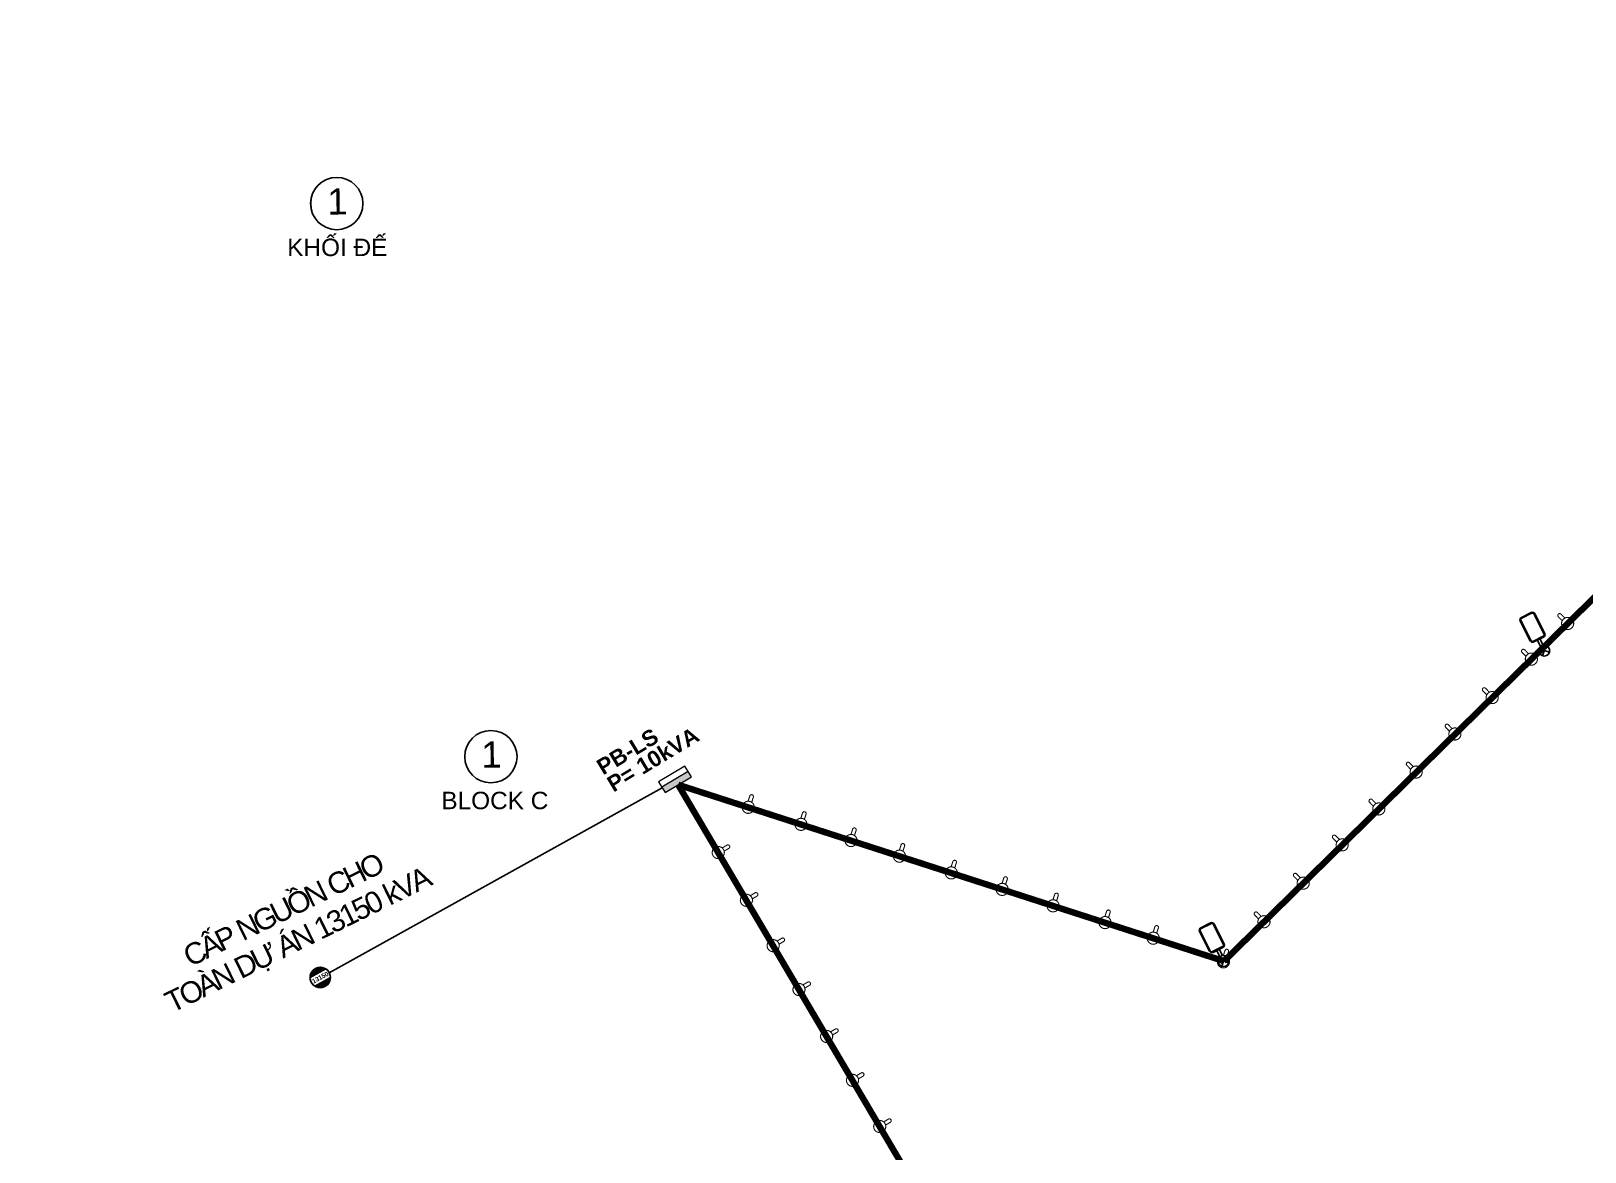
# Model space of a CAD drawing. Header units: inches. Extents: x 245672 to 1592568, y 1207716 to 2415717.
# Drawn here: x 612630.7 to 612703.8, y 1207769.2 to 1207821.9 of the extents above; entities that cross this region are included whole.
import ezdxf
from ezdxf.enums import TextEntityAlignment as Align

# ---------------------------------------------------------------- set-up
doc = ezdxf.new("R2010")
doc.units = ezdxf.units.IN
doc.header["$MEASUREMENT"] = 0
doc.set_wipeout_variables(frame=1)
for name, pattern in [('ACAD_ISO02W100', [15, 12, -3]), ('DASHED', [0.75, 0.5, -0.25]), ('DIVIDE', [1.25, 0.5, -0.25, 0, -0.25, 0, -0.25])]:
    doc.linetypes.add(name, pattern=pattern)
for name, color, linetype in [('02-TEXT', 7, 'Continuous'), ('E-LIGHT', 160, 'Continuous'), ('TAD - TEXT', 7, 'Continuous'), ('TT.TAD - LANDMARK', 6, 'Continuous')]:
    doc.layers.add(name, color=color, linetype=linetype)
for name, color, linetype, lineweight in [('E-04', 252, '04DH', 5), ('E-TEXT', 172, 'Continuous', 15), ('Electrical Light', 160, 'ACAD_ISO02W100', 18)]:
    doc.layers.add(name, color=color, linetype=linetype, lineweight=lineweight)
doc.styles.add('arial', font='arial.ttf')
doc.styles.add('VNIHC', font='')
doc.styles.add('VNIHCB', font='')
doc.styles.add('XR KHUNG 4TO A0 NOI DAI$0$Khung ten 25062008$0$arial', font='arialbd.ttf', dxfattribs={"height": 2.5})
doc.styles.get('VNIHC').set_extended_font_data('VNI-Helve-Condense')
doc.styles.get('VNIHCB').set_extended_font_data('VNI-Helve-Condense', bold=True)
doc.linetypes.add('04DH', pattern='A,15.184282,-3.785163,0.245393,-3.754607,0.245393,-3.785163,15.184282,-3.88722,["0,4kV",VNIHC,S=6,R=0,X=0,Y=-3],-22.15922', length=68.230723)

# ---------------------------------------------------------------- blocks, each defined once
blk = doc.blocks.new('TEN HANG MUC')
at = {"color": 6}
blk.add_wipeout([(2345, 1911), (1660, 2528), (786, 2917), (19, 3016), (-923, 2865), (-1651, 2509), (-2252, 1976), (-2569, 1533), (-2837, 936), (-2949, 453), (-2970, -243), (-2929, -539), (-2770, -1090), (-2597, -1452), (-2206, -1997), (-1798, -2371), (-1275, -2690), (-877, -2847), (-443, -2948), (19, -2984), (679, -2910), (1121, -2774), (1620, -2521), (2070, -2173), (2418, -1785), (2615, -1487), (2815, -1069), (2950, -625), (3019, 16), (2939, 706), (2780, 1190), (2523, 1668)], dxfattribs=at).dxf.layer = '02-TEXT'
at = {"layer": '02-TEXT', "color": 6}
blk.add_circle((19, 16), 3000, dxfattribs=at)
at = {"layer": '02-TEXT', "color": 6, "linetype": 'Continuous', "style": 'arial'}
blk.add_attdef('A', text='', height=3000, dxfattribs=at).set_placement((100, -1243), align=Align.CENTER)
blk = doc.blocks.new('KHOI XD1')
at = {"layer": 'TT.TAD - LANDMARK', "linetype": 'Continuous', "xscale": 0.0004103999999999999, "yscale": 0.0004103999999999999, "zscale": 0.0004103999999999999, "rotation": 0.8617172174704556}
for p in [(614072.859, 1204821.674), (614080.113, 1204795.656)]:
    blk.add_blockref('TEN HANG MUC', p, dxfattribs=at).add_auto_attribs({'A': '1'})
at = {"layer": 'TAD - TEXT', "linetype": 'Continuous', "ltscale": 5, "style": 'arial'}
blk.add_text('BLOCK C', height=0.8208, dxfattribs=at).set_placement((614077.791, 1204793.191))
blk.add_text('KHỐI ĐẾ', height=0.8208, dxfattribs=at).set_placement((614070.537, 1204819.209))
blk = doc.blocks.new('TU DIEN HA THE')
blk.add_hatch(color=256).paths.add_polyline_path([(3.52, -1.45), (3.52, 0), (-3.52, 0), (-3.52, -1.45)])
blk.add_line((-3.52, 0), (3.52, 0))
blk.add_lwpolyline([(-3.52, 1.45), (3.52, 1.45), (3.52, -1.45), (-3.52, -1.45)], close=True)
blk = doc.blocks.new('LOAD')
at = {"ltscale": 0.6}
blk.add_wipeout([(13.2, 0), (13.1, 1.3), (13, 2.6), (12.6, 3.8), (12.2, 5.1), (11.7, 6.2), (11, 7.3), (10.2, 8.4), (9.3, 9.3), (8.4, 10.2), (7.3, 11), (6.2, 11.7), (5.1, 12.2), (3.8, 12.6), (2.6, 13), (1.3, 13.1), (0, 13.2), (-1.3, 13.1), (-2.6, 13), (-3.8, 12.6), (-5.1, 12.2), (-6.2, 11.7), (-7.3, 11), (-8.4, 10.2), (-9.3, 9.3), (-10.2, 8.4), (-11, 7.3), (-11.7, 6.2), (-12.2, 5.1), (-12.6, 3.8), (-13, 2.6), (-13.1, 1.3), (-13.2, 0), (-13.1, -1.3), (-13, -2.6), (-12.6, -3.8), (-12.2, -5.1), (-11.7, -6.2), (-11, -7.3), (-10.2, -8.4), (-9.3, -9.3), (-8.4, -10.2), (-7.3, -11), (-6.2, -11.7), (-5.1, -12.2), (-3.8, -12.6), (-2.6, -13), (-1.3, -13.1), (0, -13.2), (1.3, -13.1), (2.6, -13), (3.8, -12.6), (5.1, -12.2), (6.2, -11.7), (7.3, -11), (8.4, -10.2), (9.3, -9.3), (10.2, -8.4), (11, -7.3), (11.7, -6.2), (12.2, -5.1), (12.6, -3.8), (13, -2.6), (13.1, -1.3)], dxfattribs=at).dxf.layer = 'E-TEXT'
at = {"layer": 'E-TEXT', "color": 7, "lineweight": 25, "ltscale": 10}
for p, q in [((-11.6, 6.3), (11.6, 6.3)), ((-10.5, 8), (10.5, 8)), ((-9, 9.6), (9, 9.6)), ((-6.8, 11.3), (6.8, 11.3)), ((-11.6, -6.3), (11.6, -6.3)), ((-10.5, -8), (10.5, -8)), ((-9, -9.6), (9, -9.6)), ((-6.8, -11.3), (6.8, -11.3))]:
    blk.add_line(p, q, dxfattribs=at)
at = {"layer": 'E-TEXT', "ltscale": 0.6}
blk.add_lwpolyline([(13.2, 0), (13.1, 1.3), (13, 2.6), (12.6, 3.8), (12.2, 5.1), (11.7, 6.2), (11, 7.3), (10.2, 8.4), (9.3, 9.3), (8.4, 10.2), (7.3, 11), (6.2, 11.7), (5.1, 12.2), (3.8, 12.6), (2.6, 13), (1.3, 13.1), (0, 13.2), (-1.3, 13.1), (-2.6, 13), (-3.8, 12.6), (-5.1, 12.2), (-6.2, 11.7), (-7.3, 11), (-8.4, 10.2), (-9.3, 9.3), (-10.2, 8.4), (-11, 7.3), (-11.7, 6.2), (-12.2, 5.1), (-12.6, 3.8), (-13, 2.6), (-13.1, 1.3), (-13.2, 0), (-13.1, -1.3), (-13, -2.6), (-12.6, -3.8), (-12.2, -5.1), (-11.7, -6.2), (-11, -7.3), (-10.2, -8.4), (-9.3, -9.3), (-8.4, -10.2), (-7.3, -11), (-6.2, -11.7), (-5.1, -12.2), (-3.8, -12.6), (-2.6, -13), (-1.3, -13.1), (0, -13.2), (1.3, -13.1), (2.6, -13), (3.8, -12.6), (5.1, -12.2), (6.2, -11.7), (7.3, -11), (8.4, -10.2), (9.3, -9.3), (10.2, -8.4), (11, -7.3), (11.7, -6.2), (12.2, -5.1), (12.6, -3.8), (13, -2.6), (13.1, -1.3)], close=True, dxfattribs=at)
at = {"layer": 'E-TEXT', "color": 7, "lineweight": 25, "ltscale": 10}
blk.add_circle((0, 0), 13.2, dxfattribs=at)
at = {"layer": 'E-TEXT', "ltscale": 20, "style": 'VNIHCB'}
blk.add_attdef('00', text='', height=6, dxfattribs=at).set_placement((0, 0), align=Align.MIDDLE_CENTER)
blk = doc.blocks.new('ĐÈN 1 PHÍA')
at = {"color": 1, "const_width": 0.1}
blk.add_lwpolyline([(0.27, -0.5, 8.419148), (0.01, -0.56, 0.118777)], format="xyb", close=True, dxfattribs=at)
blk.add_lwpolyline([(-0.17, 0.53), (-0.17, 1.07, -1), (0.18, 1.07), (0.18, 0.53)], format="xyb", dxfattribs=at)
blk = doc.blocks.new('s250')
at = {"layer": 'E-LIGHT', "color": 10}
for p, q in [((-0.71, 0.71), (0.71, -0.71)), ((-0.71, -0.71), (0.71, 0.71)), ((0.97, 0.25), (2.26, 0.25)), ((0.97, -0.25), (2.26, -0.25))]:
    blk.add_line(p, q, dxfattribs=at)
for points in [[(7.26, -1), (7.26, 1, 0.414214), (6.76, 1.5), (2.76, 1.5, 0.414214), (2.26, 1), (2.26, -1, 0.414214), (2.76, -1.5), (6.76, -1.5, 0.414214)], [(7.1, -1), (7.1, 1, 0.414214), (6.76, 1.34), (2.76, 1.34, 0.414214), (2.42, 1), (2.42, -1, 0.414214), (2.76, -1.34), (6.76, -1.34, 0.414214)]]:
    blk.add_lwpolyline(points, format="xyb", close=True, dxfattribs=at)
blk.add_circle((0, 0), 1, dxfattribs=at)
blk = doc.blocks.new('HTCT CHIEU SANG')
at = {"color": 1, "linetype": 'DIVIDE', "ltscale": 2, "const_width": 0.3, "elevation": 0}
blk.add_lwpolyline([(613903.523, 1204795.561), (613883.979, 1204776.942)], dxfattribs=at)
for p, xscale, yscale, zscale, rotation in [((613897.284, 1204817.346, 0), 0.4999999999999999, 0.4999999999999999, 0.4999999999999999, 105.8451871968752), ((613897.943, 1204815.046, 0), 0.4999999999999999, 0.4999999999999999, 0.4999999999999999, 105.8451871968752), ((613898.654, 1204812.563, 0), 0.4999999999999999, 0.4999999999999999, 0.4999999999999999, 105.8451871968752), ((613899.322, 1204810.204, 0), 0.4999999999999999, 0.4999999999999999, 0.4999999999999999, 105.8451871968752), ((613900.026, 1204807.745, 0), 0.4999999999999999, 0.4999999999999999, 0.4999999999999999, 105.8451871968752), ((613900.713, 1204805.374, 0), 0.4999999999999999, 0.4999999999999999, 0.4999999999999999, 105.8451871968752), ((613901.377, 1204803.054, 0), 0.4999999999999999, 0.4999999999999999, 0.4999999999999999, 105.8451871968752), ((613902.085, 1204800.583, 0), 0.4999999999999999, 0.4999999999999999, 0.4999999999999999, 105.8451871968752), ((613902.798, 1204798.093, 0), 0.4999999999999999, 0.4999999999999999, 0.4999999999999999, 105.8451871968752), ((613903.538, 1204795.512, 0), 0.4999999999999999, 0.4999999999999999, 0.4999999999999999, 43.60411910937078), ((613900.984, 1204793.142, 0), 0.4999999999999999, 0.4999999999999999, 0.4999999999999999, 43.60411910937078), ((613899.257, 1204791.497, 0), 0.4999999999999999, 0.4999999999999999, 0.4999999999999999, 43.60411910937078), ((613897.397, 1204789.725, 0), 0.4999999999999999, 0.4999999999999999, 0.4999999999999999, 43.60411910937078), ((613895.574, 1204787.988, 0), 0.4999999999999999, 0.4999999999999999, 0.4999999999999999, 43.60411910937078), ((613893.751, 1204786.251, 0), 0.4999999999999999, 0.4999999999999999, 0.4999999999999999, 43.60411910937078), ((613891.896, 1204784.484, 0), 0.4999999999999999, 0.4999999999999999, 0.4999999999999999, 43.60411910937078), ((613890.162, 1204782.832, 0), 0.4999999999999999, 0.4999999999999999, 0.4999999999999999, 43.60411910937078), ((613888.368, 1204781.123, 0), 0.4999999999999999, 0.4999999999999999, 0.4999999999999999, 43.60411910937078), ((613886.481, 1204779.326, 0), 0.4999999999999999, 0.4999999999999999, 0.4999999999999999, 43.60411910937078), ((613897.709, 1204777.431, 0), 0.4999999999999998, 0.4999999999999998, 0.4999999999999998, 2.033869359119873), ((613900.104, 1204777.517, 0), 0.4999999999999998, 0.4999999999999998, 0.4999999999999998, 2.033869359119873), ((613902.624, 1204777.606, 0), 0.4999999999999998, 0.4999999999999998, 0.4999999999999998, 2.033869359119873), ((613887.674, 1204777.074, 0), 0.4999999999999998, 0.4999999999999998, 0.4999999999999998, 2.033869359119873), ((613890.279, 1204777.167, 0), 0.4999999999999998, 0.4999999999999998, 0.4999999999999998, 2.033869359119873), ((613892.755, 1204777.255, 0), 0.4999999999999998, 0.4999999999999998, 0.4999999999999998, 2.033869359119873), ((613895.148, 1204777.34, 0), 0.4999999999999998, 0.4999999999999998, 0.4999999999999998, 2.033869359119873)]:
    blk.add_blockref('ĐÈN 1 PHÍA', p, dxfattribs=dict(xscale=xscale, yscale=yscale, zscale=zscale, rotation=rotation))
at = {"layer": 'E-04', "xscale": 0.03627312872209982, "yscale": 0.03627312872209982, "zscale": 0.03627312872209982, "rotation": 89.95948672904827}
blk.add_blockref('LOAD', (613883.912, 1204757.814), dxfattribs=at).add_auto_attribs({'00': '13150'})
at = {"layer": 'E-LIGHT', "color": 10, "linetype": 'DASHED', "ltscale": 5, "xscale": 0.2582360392576085, "yscale": 0.2582360392576085, "zscale": 0.2582360392576085, "rotation": 178.1670830562977}
for p in [(613897.872, 1204815.775, 0), (613903.506, 1204795.545, 0)]:
    blk.add_blockref('s250', p, dxfattribs=at)
at = {"layer": 'Electrical Light', "color": 170, "ltscale": 5, "xscale": -0.2053229782631098, "yscale": 0.2053229783110149, "zscale": 0.2053229782642728, "rotation": 92.37491748174172}
blk.add_blockref('TU DIEN HA THE', (613883.682, 1204776.93, 0), dxfattribs=at)
at = {"layer": 'E-04', "linetype": '04DH', "insert": (613879.774, 1204757.772), "char_height": 1, "width": 15.93974, "attachment_point": 2, "rotation": 87.73194, "line_spacing_factor": 0.936439, "style": 'arial'}
blk.add_mtext('\\pt6.96,13.92,20.88,27.84,34.8,41.76,48.72,55.68,62.64,69.6,76.56,83.52,90.48,97.44,104.4,111.36,118.32,125.28,132.24,139.2,146.16,153.12,160.08,167.04,174,180.96,187.92,194.88,201.84,208.8,215.76,222.72;{\\T0.85;\\C0;CẤP NGUỒN CHO\\PTOÀN DỰ ÁN 13150 kVA}', dxfattribs=at)
at = {"layer": 'E-LIGHT', "style": 'XR KHUNG 4TO A0 NOI DAI$0$Khung ten 25062008$0$arial'}
for s, p in [('P= 10kVA', (613882.85, 1204774.088)), ('PB-LS', (613881.912, 1204774.042))]:
    blk.add_text(s, height=0.75, rotation=92.63604, dxfattribs=at).set_placement(p)
at = {"color": 5, "ltscale": 75}
blk.add_line((613883.926, 1204758.29), (613883.743, 1204776.219), dxfattribs=at)
at = {"color": 1, "linetype": 'DIVIDE', "ltscale": 2, "const_width": 0.3, "elevation": 0}
blk.add_lwpolyline([(613883.979, 1204776.942), (613906.453, 1204777.743), (613908.417, 1204731.27), (613899.463, 1204724.675), (613879.266, 1204728.23), (613859.678, 1204735.403), (613831.772, 1204745.554), (613813.696, 1204752.136), (613802.702, 1204759.136), (613817.219, 1204816.854), (613824.438, 1204836.818), (613848.48, 1204932.994), (613851.588, 1204938.435), (613876.897, 1204939.284), (613882.548, 1204939.346), (613890.73, 1204935.123), (613894.903, 1204835.118), (613895.836, 1204822.402), (613903.527, 1204795.547)], dxfattribs=at)

msp = doc.modelspace()

# ---------------------------------------------------------------- block references
msp.add_blockref('KHOI XD1', (-1427.8196, 2992.112))

# ---------------------------------------------------------------- next in the draw order: block references
at = {"rotation": 298.4891828750128}
msp.add_blockref('HTCT CHIEU SANG', (-739044.2504, 1172663.5201, 0), dxfattribs=at)

doc.saveas('drawing.dxf')
